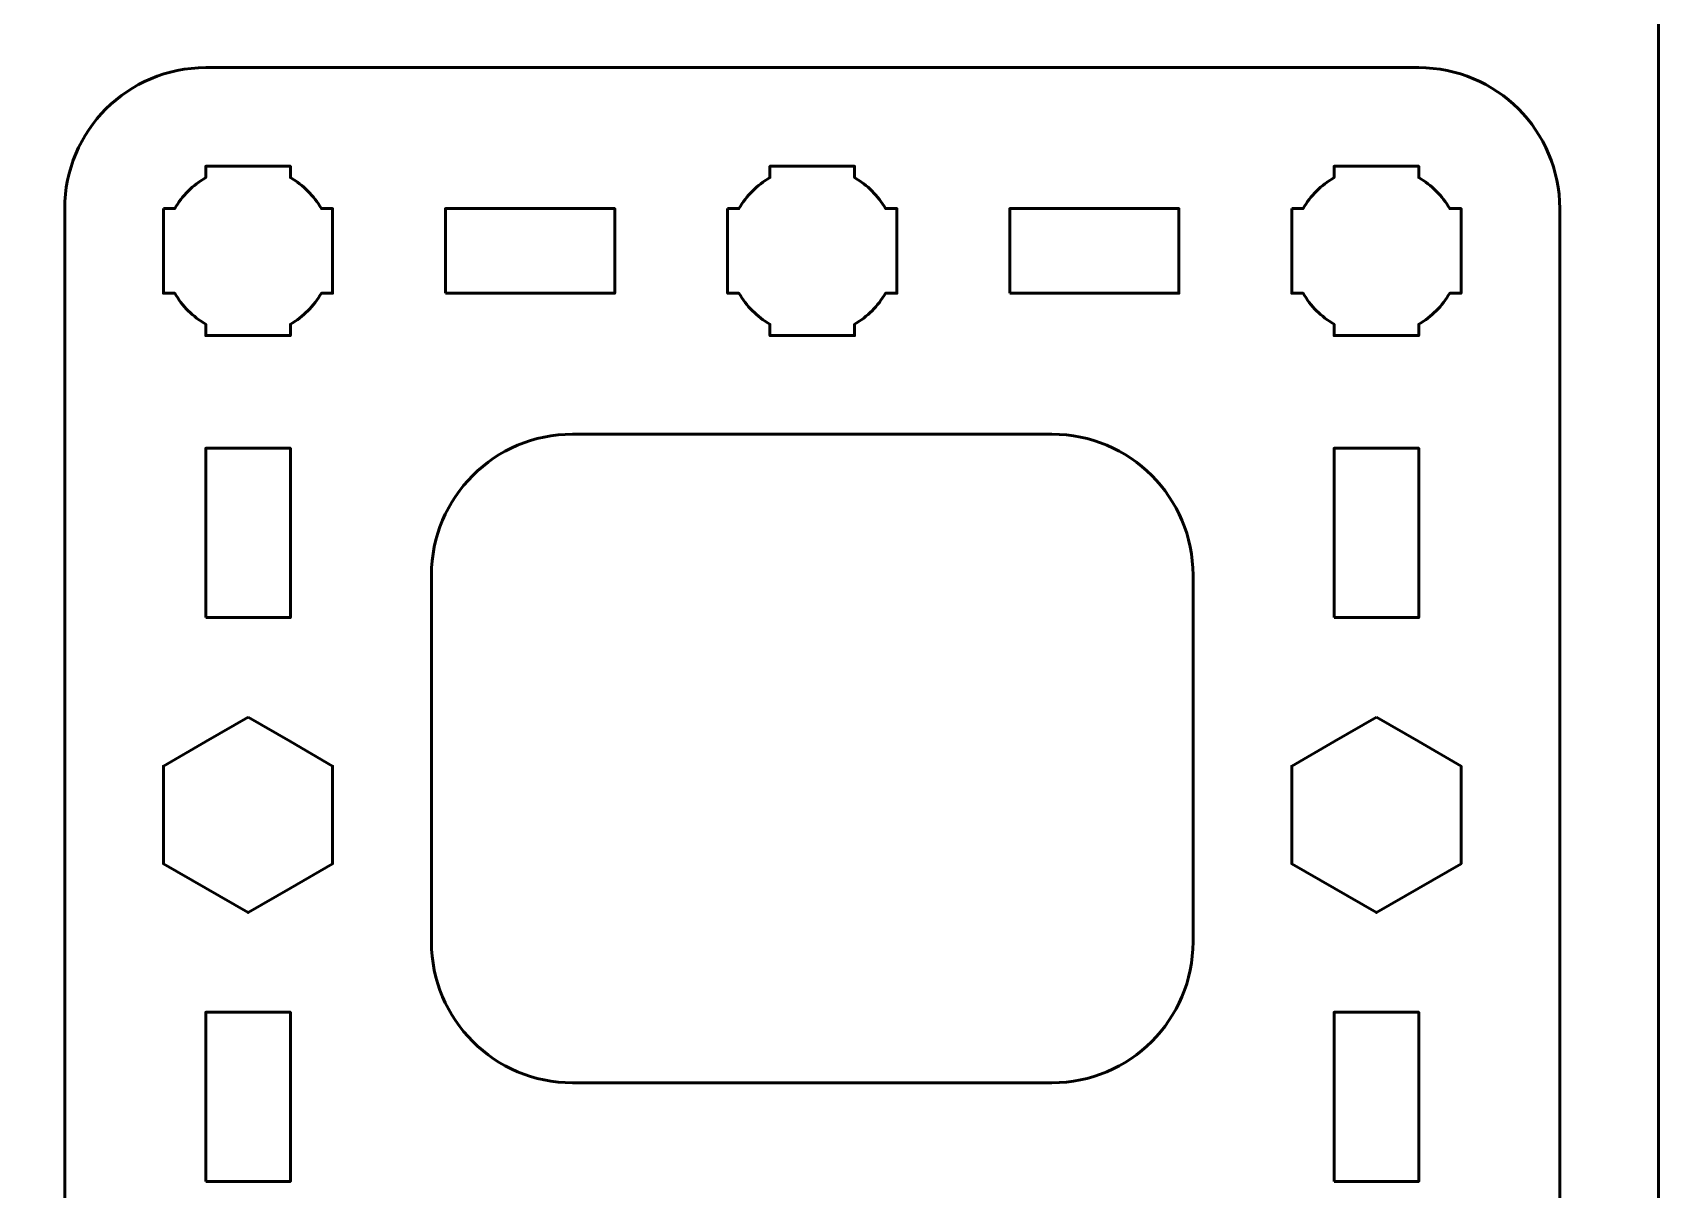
# Model space of a CAD drawing. Header units: centimetres. Extents: x -21 to 0, y -29.7 to 0.
# Drawn here: x -5.76 to 0, y -26.98 to -22.88 of the extents above; entities that cross this region are included whole.
import ezdxf

# ---------------------------------------------------------------- set-up
doc = ezdxf.new("R2010")
doc.units = ezdxf.units.CM
doc.header["$MEASUREMENT"] = 0
doc.layers.add('Layer 1', color=7, linetype='Continuous')

msp = doc.modelspace()

# ---------------------------------------------------------------- linework, layer by layer
at = {"layer": 'Layer 1', "lineweight": 53}
for points in [[(-5.15, -24.95), (-4.85, -24.95), (-4.85, -24.35), (-5.15, -24.35), (-5.15, -24.95)], [(-1.15, -24.95), (-0.85, -24.95), (-0.85, -24.35), (-1.15, -24.35), (-1.15, -24.95)], [(-5.15, -26.95), (-4.85, -26.95), (-4.85, -26.35), (-5.15, -26.35), (-5.15, -26.95)], [(-1.15, -26.95), (-0.85, -26.95), (-0.85, -26.35), (-1.15, -26.35), (-1.15, -26.95)]]:
    msp.add_lwpolyline(points, close=True, dxfattribs=at)
at = {"layer": 'Layer 1', "color": 1, "lineweight": 53}
msp.add_open_spline([(-21.00003, -29.19995), (-21.00003, -29.19995), (-21.00003, -2.89992), (-21.00003, -2.89992), (-21.00003, -2.89992), (-21.00003, -2.81709), (-20.93286, -2.74992), (-20.85003, -2.74992), (-20.85003, -2.74992), (-20.7672, -2.74992), (-20.70003, -2.68275), (-20.70003, -2.59992), (-20.70003, -2.59992), (-20.70003, -2.51709), (-20.7672, -2.44992), (-20.85003, -2.44992), (-20.85003, -2.44992), (-20.93286, -2.44992), (-21.00003, -2.38275), (-21.00003, -2.29992), (-21.00003, -2.29992), (-21.00003, -2.21709), (-20.93286, -2.14992), (-20.85003, -2.14992), (-20.85003, -2.14992), (-20.7672, -2.14992), (-20.70003, -2.08275), (-20.70003, -1.99992), (-20.70003, -1.99992), (-20.70003, -1.91709), (-20.7672, -1.84992), (-20.85003, -1.84992), (-20.85003, -1.84992), (-20.93286, -1.84992), (-21.00003, -1.78275), (-21.00003, -1.69992), (-21.00003, -1.69992), (-21.00003, -1.61709), (-20.93286, -1.54992), (-20.85003, -1.54992), (-20.85003, -1.54992), (-20.7672, -1.54992), (-20.70003, -1.48275), (-20.70003, -1.39992), (-20.70003, -1.39992), (-20.70003, -1.31709), (-20.7672, -1.24992), (-20.85003, -1.24992), (-20.85003, -1.24992), (-20.93286, -1.24992), (-21.00003, -1.18275), (-21.00003, -1.09992), (-21.00003, -1.09992), (-21.00003, -1.09992), (-21.00003, -0.49992), (-21.00003, -0.49992), (-21.00003, -0.49992), (-21.00003, -0.22295), (-20.77694, 0.00004), (-20.49994, 0.00004), (-20.49994, 0.00004), (-20.49994, 0.00004), (-0.50008, 0.00004), (-0.50008, 0.00004), (-0.50008, 0.00004), (-0.22294, 0.00004), (0.00002, -0.22295), (0.00002, -0.49992), (0.00002, -0.49992), (0.00002, -0.49992), (0.00002, -29.19995), (0.00002, -29.19995), (0.00002, -29.19995), (0.00002, -29.47695), (-0.22294, -29.70004), (-0.50008, -29.70004), (-0.50008, -29.70004), (-0.50008, -29.70004), (-20.49994, -29.70004), (-20.49994, -29.70004), (-20.49994, -29.70004), (-20.77694, -29.70004), (-21.00003, -29.47695), (-21.00003, -29.19995)], degree=3, knots=[0, 0, 0, 0, 0.047619, 0.047619, 0.047619, 0.047619, 0.0952381, 0.0952381, 0.0952381, 0.0952381, 0.1428571, 0.1428571, 0.1428571, 0.1428571, 0.1904762, 0.1904762, 0.1904762, 0.1904762, 0.2380952, 0.2380952, 0.2380952, 0.2380952, 0.2857143, 0.2857143, 0.2857143, 0.2857143, 0.3333333, 0.3333333, 0.3333333, 0.3333333, 0.3809524, 0.3809524, 0.3809524, 0.3809524, 0.4285714, 0.4285714, 0.4285714, 0.4285714, 0.4761905, 0.4761905, 0.4761905, 0.4761905, 0.5238095, 0.5238095, 0.5238095, 0.5238095, 0.5714286, 0.5714286, 0.5714286, 0.5714286, 0.6190476, 0.6190476, 0.6190476, 0.6190476, 0.6666667, 0.6666667, 0.6666667, 0.6666667, 0.7142857, 0.7142857, 0.7142857, 0.7142857, 0.7619048, 0.7619048, 0.7619048, 0.7619048, 0.8095238, 0.8095238, 0.8095238, 0.8095238, 0.8571429, 0.8571429, 0.8571429, 0.8571429, 0.9047619, 0.9047619, 0.9047619, 0.9047619, 0.952381, 0.952381, 0.952381, 0.952381, 1, 1, 1, 1], dxfattribs=at)
at = {"layer": 'Layer 1', "color": 3, "lineweight": 53}
msp.add_open_spline([(-5.65, -27.8), (-5.65, -27.8), (-5.65, -23.5), (-5.65, -23.5), (-5.65, -23.5), (-5.65, -23.22391), (-5.42609, -23), (-5.15, -23), (-5.15, -23), (-5.15, -23), (-0.85, -23), (-0.85, -23), (-0.85, -23), (-0.57391, -23), (-0.35, -23.22391), (-0.35, -23.5), (-0.35, -23.5), (-0.35, -23.5), (-0.35, -27.8), (-0.35, -27.8), (-0.35, -27.8), (-0.35, -28.07609), (-0.57391, -28.3), (-0.85, -28.3), (-0.85, -28.3), (-0.85, -28.3), (-5.15, -28.3), (-5.15, -28.3), (-5.15, -28.3), (-5.42609, -28.3), (-5.65, -28.07609), (-5.65, -27.8)], degree=3, knots=[0, 0, 0, 0, 0.125, 0.125, 0.125, 0.125, 0.25, 0.25, 0.25, 0.25, 0.375, 0.375, 0.375, 0.375, 0.5, 0.5, 0.5, 0.5, 0.625, 0.625, 0.625, 0.625, 0.75, 0.75, 0.75, 0.75, 0.875, 0.875, 0.875, 0.875, 1, 1, 1, 1], dxfattribs=at)
at = {"layer": 'Layer 1', "lineweight": 53}
for points, knots in [([(-5.3, -23.5), (-5.3, -23.5), (-5.25985, -23.5), (-5.25985, -23.5), (-5.25985, -23.5), (-5.2335, -23.45447), (-5.19553, -23.4165), (-5.15, -23.39015), (-5.15, -23.39015), (-5.15, -23.39015), (-5.15, -23.35), (-5.15, -23.35), (-5.15, -23.35), (-5.15, -23.35), (-5, -23.35), (-5, -23.35), (-5, -23.35), (-5, -23.35), (-4.85, -23.35), (-4.85, -23.35), (-4.85, -23.35), (-4.85, -23.35), (-4.85, -23.39015), (-4.85, -23.39015), (-4.85, -23.39015), (-4.80447, -23.4165), (-4.7665, -23.45447), (-4.74015, -23.5), (-4.74015, -23.5), (-4.74015, -23.5), (-4.7, -23.5), (-4.7, -23.5), (-4.7, -23.5), (-4.7, -23.5), (-4.7, -23.65), (-4.7, -23.65), (-4.7, -23.65), (-4.7, -23.65), (-4.7, -23.8), (-4.7, -23.8), (-4.7, -23.8), (-4.7, -23.8), (-4.74015, -23.8), (-4.74015, -23.8), (-4.74015, -23.8), (-4.7665, -23.84553), (-4.80447, -23.8835), (-4.85, -23.90985), (-4.85, -23.90985), (-4.85, -23.90985), (-4.85, -23.95), (-4.85, -23.95), (-4.85, -23.95), (-4.85, -23.95), (-5, -23.95), (-5, -23.95), (-5, -23.95), (-5, -23.95), (-5.15, -23.95), (-5.15, -23.95), (-5.15, -23.95), (-5.15, -23.95), (-5.15, -23.90985), (-5.15, -23.90985), (-5.15, -23.90985), (-5.19553, -23.8835), (-5.2335, -23.84553), (-5.25985, -23.8), (-5.25985, -23.8), (-5.25985, -23.8), (-5.3, -23.8), (-5.3, -23.8), (-5.3, -23.8), (-5.3, -23.8), (-5.3, -23.65), (-5.3, -23.65), (-5.3, -23.65), (-5.3, -23.65), (-5.3, -23.5), (-5.3, -23.5)], [0, 0, 0, 0, 0.05, 0.05, 0.05, 0.05, 0.1, 0.1, 0.1, 0.1, 0.15, 0.15, 0.15, 0.15, 0.2, 0.2, 0.2, 0.2, 0.25, 0.25, 0.25, 0.25, 0.3, 0.3, 0.3, 0.3, 0.35, 0.35, 0.35, 0.35, 0.4, 0.4, 0.4, 0.4, 0.45, 0.45, 0.45, 0.45, 0.5, 0.5, 0.5, 0.5, 0.55, 0.55, 0.55, 0.55, 0.6, 0.6, 0.6, 0.6, 0.65, 0.65, 0.65, 0.65, 0.7, 0.7, 0.7, 0.7, 0.75, 0.75, 0.75, 0.75, 0.8, 0.8, 0.8, 0.8, 0.85, 0.85, 0.85, 0.85, 0.9, 0.9, 0.9, 0.9, 0.95, 0.95, 0.95, 0.95, 1, 1, 1, 1]), ([(-3.3, -23.5), (-3.3, -23.5), (-3.25985, -23.5), (-3.25985, -23.5), (-3.25985, -23.5), (-3.2335, -23.45447), (-3.19553, -23.4165), (-3.15, -23.39015), (-3.15, -23.39015), (-3.15, -23.39015), (-3.15, -23.35), (-3.15, -23.35), (-3.15, -23.35), (-3.15, -23.35), (-3, -23.35), (-3, -23.35), (-3, -23.35), (-3, -23.35), (-2.85, -23.35), (-2.85, -23.35), (-2.85, -23.35), (-2.85, -23.35), (-2.85, -23.39015), (-2.85, -23.39015), (-2.85, -23.39015), (-2.80447, -23.4165), (-2.7665, -23.45447), (-2.74015, -23.5), (-2.74015, -23.5), (-2.74015, -23.5), (-2.7, -23.5), (-2.7, -23.5), (-2.7, -23.5), (-2.7, -23.5), (-2.7, -23.65), (-2.7, -23.65), (-2.7, -23.65), (-2.7, -23.65), (-2.7, -23.8), (-2.7, -23.8), (-2.7, -23.8), (-2.7, -23.8), (-2.74015, -23.8), (-2.74015, -23.8), (-2.74015, -23.8), (-2.7665, -23.84553), (-2.80447, -23.8835), (-2.85, -23.90985), (-2.85, -23.90985), (-2.85, -23.90985), (-2.85, -23.95), (-2.85, -23.95), (-2.85, -23.95), (-2.85, -23.95), (-3, -23.95), (-3, -23.95), (-3, -23.95), (-3, -23.95), (-3.15, -23.95), (-3.15, -23.95), (-3.15, -23.95), (-3.15, -23.95), (-3.15, -23.90985), (-3.15, -23.90985), (-3.15, -23.90985), (-3.19553, -23.8835), (-3.2335, -23.84553), (-3.25985, -23.8), (-3.25985, -23.8), (-3.25985, -23.8), (-3.3, -23.8), (-3.3, -23.8), (-3.3, -23.8), (-3.3, -23.8), (-3.3, -23.65), (-3.3, -23.65), (-3.3, -23.65), (-3.3, -23.65), (-3.3, -23.5), (-3.3, -23.5)], [0, 0, 0, 0, 0.05, 0.05, 0.05, 0.05, 0.1, 0.1, 0.1, 0.1, 0.15, 0.15, 0.15, 0.15, 0.2, 0.2, 0.2, 0.2, 0.25, 0.25, 0.25, 0.25, 0.3, 0.3, 0.3, 0.3, 0.35, 0.35, 0.35, 0.35, 0.4, 0.4, 0.4, 0.4, 0.45, 0.45, 0.45, 0.45, 0.5, 0.5, 0.5, 0.5, 0.55, 0.55, 0.55, 0.55, 0.6, 0.6, 0.6, 0.6, 0.65, 0.65, 0.65, 0.65, 0.7, 0.7, 0.7, 0.7, 0.75, 0.75, 0.75, 0.75, 0.8, 0.8, 0.8, 0.8, 0.85, 0.85, 0.85, 0.85, 0.9, 0.9, 0.9, 0.9, 0.95, 0.95, 0.95, 0.95, 1, 1, 1, 1]), ([(-1.3, -23.5), (-1.3, -23.5), (-1.25985, -23.5), (-1.25985, -23.5), (-1.25985, -23.5), (-1.2335, -23.45447), (-1.19553, -23.4165), (-1.15, -23.39015), (-1.15, -23.39015), (-1.15, -23.39015), (-1.15, -23.35), (-1.15, -23.35), (-1.15, -23.35), (-1.15, -23.35), (-1, -23.35), (-1, -23.35), (-1, -23.35), (-1, -23.35), (-0.85, -23.35), (-0.85, -23.35), (-0.85, -23.35), (-0.85, -23.35), (-0.85, -23.39015), (-0.85, -23.39015), (-0.85, -23.39015), (-0.80447, -23.4165), (-0.7665, -23.45447), (-0.74015, -23.5), (-0.74015, -23.5), (-0.74015, -23.5), (-0.7, -23.5), (-0.7, -23.5), (-0.7, -23.5), (-0.7, -23.5), (-0.7, -23.65), (-0.7, -23.65), (-0.7, -23.65), (-0.7, -23.65), (-0.7, -23.8), (-0.7, -23.8), (-0.7, -23.8), (-0.7, -23.8), (-0.74015, -23.8), (-0.74015, -23.8), (-0.74015, -23.8), (-0.7665, -23.84553), (-0.80447, -23.8835), (-0.85, -23.90985), (-0.85, -23.90985), (-0.85, -23.90985), (-0.85, -23.95), (-0.85, -23.95), (-0.85, -23.95), (-0.85, -23.95), (-1, -23.95), (-1, -23.95), (-1, -23.95), (-1, -23.95), (-1.15, -23.95), (-1.15, -23.95), (-1.15, -23.95), (-1.15, -23.95), (-1.15, -23.90985), (-1.15, -23.90985), (-1.15, -23.90985), (-1.19553, -23.8835), (-1.2335, -23.84553), (-1.25985, -23.8), (-1.25985, -23.8), (-1.25985, -23.8), (-1.3, -23.8), (-1.3, -23.8), (-1.3, -23.8), (-1.3, -23.8), (-1.3, -23.65), (-1.3, -23.65), (-1.3, -23.65), (-1.3, -23.65), (-1.3, -23.5), (-1.3, -23.5)], [0, 0, 0, 0, 0.05, 0.05, 0.05, 0.05, 0.1, 0.1, 0.1, 0.1, 0.15, 0.15, 0.15, 0.15, 0.2, 0.2, 0.2, 0.2, 0.25, 0.25, 0.25, 0.25, 0.3, 0.3, 0.3, 0.3, 0.35, 0.35, 0.35, 0.35, 0.4, 0.4, 0.4, 0.4, 0.45, 0.45, 0.45, 0.45, 0.5, 0.5, 0.5, 0.5, 0.55, 0.55, 0.55, 0.55, 0.6, 0.6, 0.6, 0.6, 0.65, 0.65, 0.65, 0.65, 0.7, 0.7, 0.7, 0.7, 0.75, 0.75, 0.75, 0.75, 0.8, 0.8, 0.8, 0.8, 0.85, 0.85, 0.85, 0.85, 0.9, 0.9, 0.9, 0.9, 0.95, 0.95, 0.95, 0.95, 1, 1, 1, 1]), ([(-4.3, -23.8), (-4.3, -23.8), (-4.3, -23.5), (-4.3, -23.5), (-4.3, -23.5), (-4.3, -23.5), (-3.7, -23.5), (-3.7, -23.5), (-3.7, -23.5), (-3.7, -23.5), (-3.7, -23.8), (-3.7, -23.8), (-3.7, -23.8), (-3.7, -23.8), (-4.3, -23.8), (-4.3, -23.8)], [0, 0, 0, 0, 0.25, 0.25, 0.25, 0.25, 0.5, 0.5, 0.5, 0.5, 0.75, 0.75, 0.75, 0.75, 1, 1, 1, 1]), ([(-2.3, -23.8), (-2.3, -23.8), (-2.3, -23.5), (-2.3, -23.5), (-2.3, -23.5), (-2.3, -23.5), (-1.7, -23.5), (-1.7, -23.5), (-1.7, -23.5), (-1.7, -23.5), (-1.7, -23.8), (-1.7, -23.8), (-1.7, -23.8), (-1.7, -23.8), (-2.3, -23.8), (-2.3, -23.8)], [0, 0, 0, 0, 0.25, 0.25, 0.25, 0.25, 0.5, 0.5, 0.5, 0.5, 0.75, 0.75, 0.75, 0.75, 1, 1, 1, 1]), ([(-4.35, -26.1), (-4.35, -26.1), (-4.35, -24.8), (-4.35, -24.8), (-4.35, -24.8), (-4.35, -24.52391), (-4.12609, -24.3), (-3.85, -24.3), (-3.85, -24.3), (-3.85, -24.3), (-2.15, -24.3), (-2.15, -24.3), (-2.15, -24.3), (-1.87391, -24.3), (-1.65, -24.52391), (-1.65, -24.8), (-1.65, -24.8), (-1.65, -24.8), (-1.65, -26.1), (-1.65, -26.1), (-1.65, -26.1), (-1.65, -26.37609), (-1.87391, -26.6), (-2.15, -26.6), (-2.15, -26.6), (-2.15, -26.6), (-3.85, -26.6), (-3.85, -26.6), (-3.85, -26.6), (-4.12609, -26.6), (-4.35, -26.37609), (-4.35, -26.1)], [0, 0, 0, 0, 0.125, 0.125, 0.125, 0.125, 0.25, 0.25, 0.25, 0.25, 0.375, 0.375, 0.375, 0.375, 0.5, 0.5, 0.5, 0.5, 0.625, 0.625, 0.625, 0.625, 0.75, 0.75, 0.75, 0.75, 0.875, 0.875, 0.875, 0.875, 1, 1, 1, 1]), ([(-5, -25.30359), (-5, -25.30359), (-4.85, -25.39019), (-4.85, -25.39019), (-4.85, -25.39019), (-4.85, -25.39019), (-4.7, -25.47679), (-4.7, -25.47679), (-4.7, -25.47679), (-4.7, -25.47679), (-4.7, -25.65), (-4.7, -25.65), (-4.7, -25.65), (-4.7, -25.65), (-4.7, -25.82321), (-4.7, -25.82321), (-4.7, -25.82321), (-4.7, -25.82321), (-4.85, -25.90981), (-4.85, -25.90981), (-4.85, -25.90981), (-4.85, -25.90981), (-5, -25.99641), (-5, -25.99641), (-5, -25.99641), (-5, -25.99641), (-5.15, -25.90981), (-5.15, -25.90981), (-5.15, -25.90981), (-5.15, -25.90981), (-5.3, -25.82321), (-5.3, -25.82321), (-5.3, -25.82321), (-5.3, -25.82321), (-5.3, -25.65), (-5.3, -25.65), (-5.3, -25.65), (-5.3, -25.65), (-5.3, -25.47679), (-5.3, -25.47679), (-5.3, -25.47679), (-5.3, -25.47679), (-5.15, -25.39019), (-5.15, -25.39019), (-5.15, -25.39019), (-5.15, -25.39019), (-5, -25.30359), (-5, -25.30359)], [0, 0, 0, 0, 0.0833333, 0.0833333, 0.0833333, 0.0833333, 0.1666667, 0.1666667, 0.1666667, 0.1666667, 0.25, 0.25, 0.25, 0.25, 0.3333333, 0.3333333, 0.3333333, 0.3333333, 0.4166667, 0.4166667, 0.4166667, 0.4166667, 0.5, 0.5, 0.5, 0.5, 0.5833333, 0.5833333, 0.5833333, 0.5833333, 0.6666667, 0.6666667, 0.6666667, 0.6666667, 0.75, 0.75, 0.75, 0.75, 0.8333333, 0.8333333, 0.8333333, 0.8333333, 0.9166667, 0.9166667, 0.9166667, 0.9166667, 1, 1, 1, 1]), ([(-1, -25.30359), (-1, -25.30359), (-0.85, -25.39019), (-0.85, -25.39019), (-0.85, -25.39019), (-0.85, -25.39019), (-0.7, -25.47679), (-0.7, -25.47679), (-0.7, -25.47679), (-0.7, -25.47679), (-0.7, -25.65), (-0.7, -25.65), (-0.7, -25.65), (-0.7, -25.65), (-0.7, -25.82321), (-0.7, -25.82321), (-0.7, -25.82321), (-0.7, -25.82321), (-0.85, -25.90981), (-0.85, -25.90981), (-0.85, -25.90981), (-0.85, -25.90981), (-1, -25.99641), (-1, -25.99641), (-1, -25.99641), (-1, -25.99641), (-1.15, -25.90981), (-1.15, -25.90981), (-1.15, -25.90981), (-1.15, -25.90981), (-1.3, -25.82321), (-1.3, -25.82321), (-1.3, -25.82321), (-1.3, -25.82321), (-1.3, -25.65), (-1.3, -25.65), (-1.3, -25.65), (-1.3, -25.65), (-1.3, -25.47679), (-1.3, -25.47679), (-1.3, -25.47679), (-1.3, -25.47679), (-1.15, -25.39019), (-1.15, -25.39019), (-1.15, -25.39019), (-1.15, -25.39019), (-1, -25.30359), (-1, -25.30359)], [0, 0, 0, 0, 0.0833333, 0.0833333, 0.0833333, 0.0833333, 0.1666667, 0.1666667, 0.1666667, 0.1666667, 0.25, 0.25, 0.25, 0.25, 0.3333333, 0.3333333, 0.3333333, 0.3333333, 0.4166667, 0.4166667, 0.4166667, 0.4166667, 0.5, 0.5, 0.5, 0.5, 0.5833333, 0.5833333, 0.5833333, 0.5833333, 0.6666667, 0.6666667, 0.6666667, 0.6666667, 0.75, 0.75, 0.75, 0.75, 0.8333333, 0.8333333, 0.8333333, 0.8333333, 0.9166667, 0.9166667, 0.9166667, 0.9166667, 1, 1, 1, 1])]:
    msp.add_open_spline(points, degree=3, knots=knots, dxfattribs=at)

doc.saveas('drawing.dxf')
